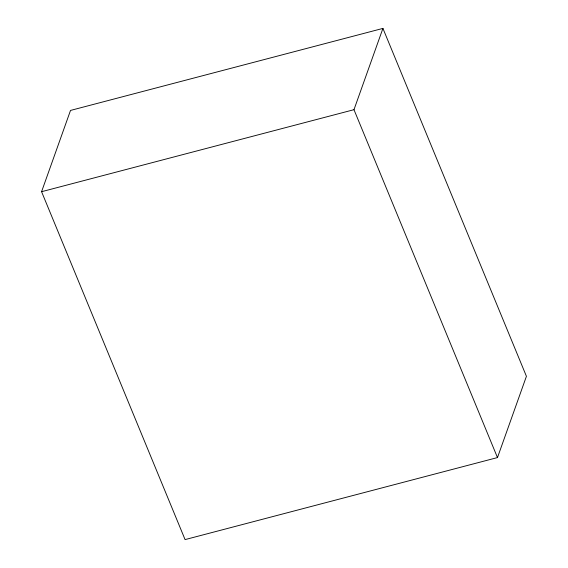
<?xml version="1.0" encoding="UTF-8"?>
<svg xmlns="http://www.w3.org/2000/svg" width="568" height="568" viewBox="0 0 568 568"><rect width="100%" height="100%" fill="white"/><g stroke="black" fill="none" stroke-linecap="round" stroke-linejoin="round"><path stroke-width="0.85" d="M41.578 191.7L70.517 110.426L382.924 28.4L526.422 376.3L497.483 457.574L185.076 539.6L41.578 191.7L353.978 109.681L382.924 28.4M353.978 109.681L497.483 457.574"/></g></svg>
